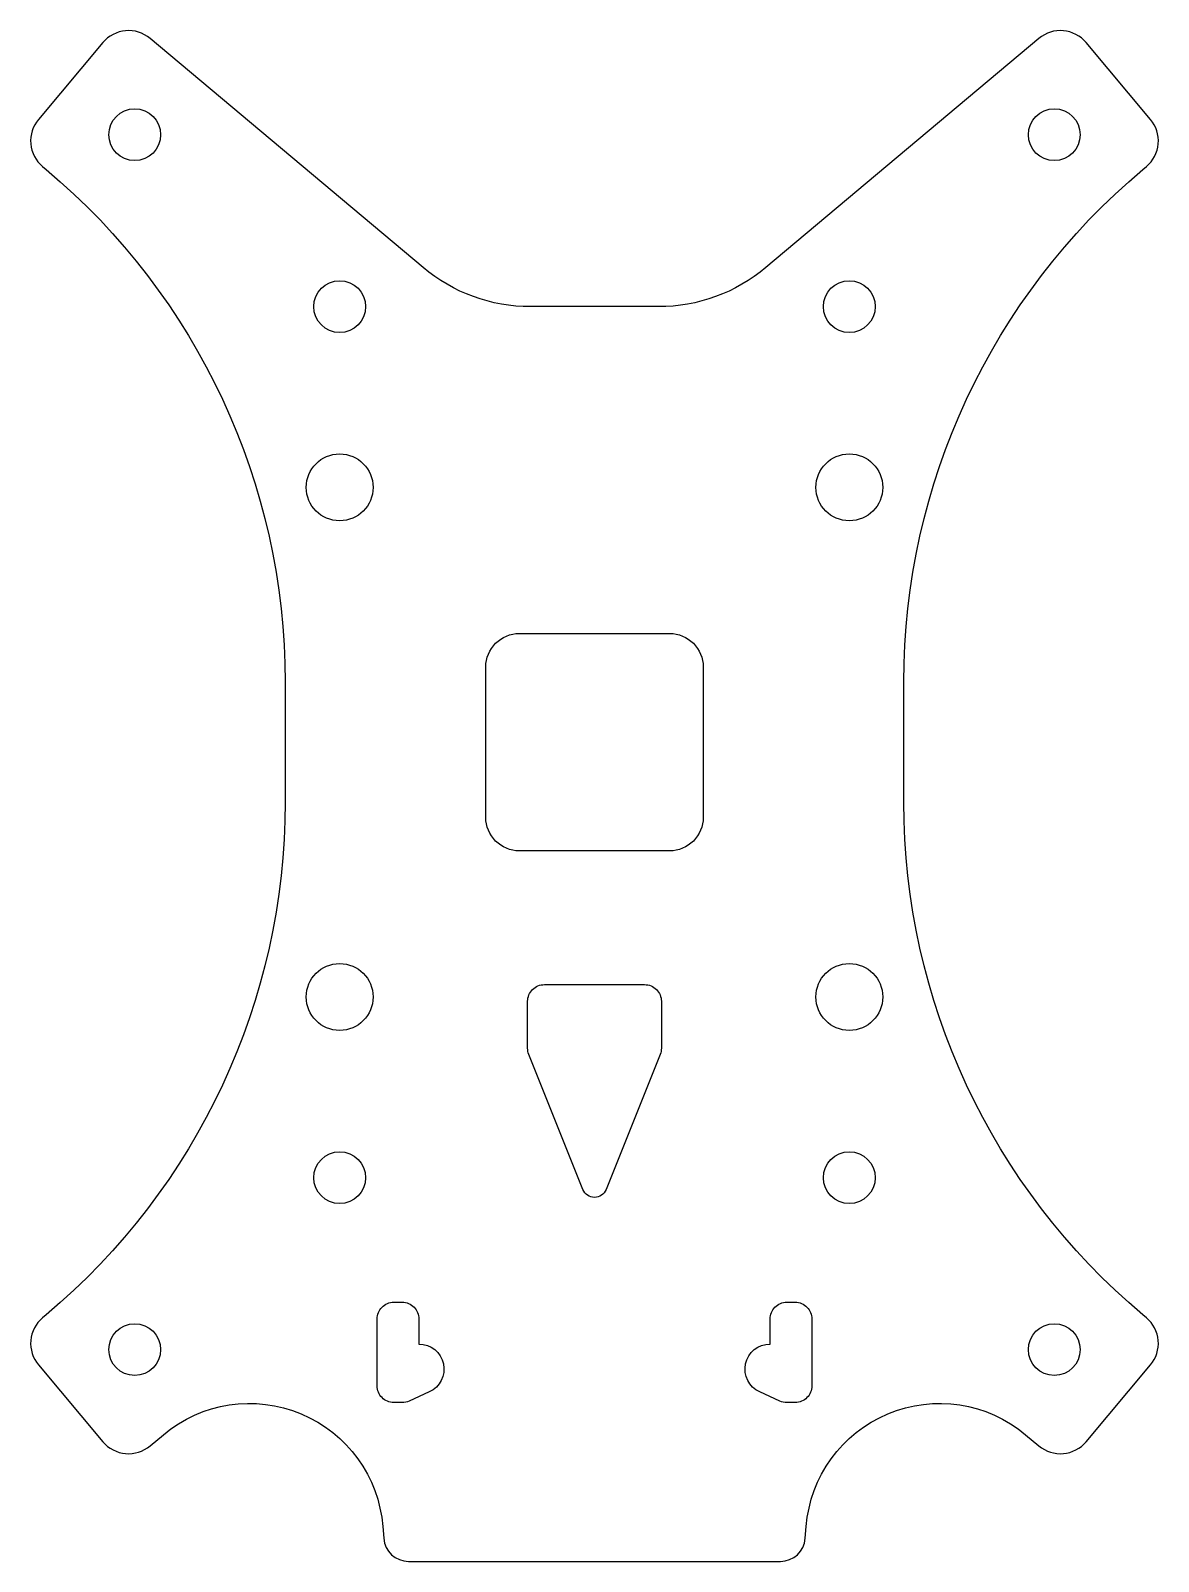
# Model space of a CAD drawing. Header units: millimetres. Extents: x -33.7 to 33.7, y -49 to 42.6.
import ezdxf

# ---------------------------------------------------------------- set-up
doc = ezdxf.new("R2010")
doc.units = ezdxf.units.MM

msp = doc.modelspace()

# ---------------------------------------------------------------- linework, layer by layer
for points in [[(33.255, -37.249, 0.414214), (33.009, -34.431), (32.788, -34.246, -0.221695), (18.5, -3.605), (18.5, 3.605, -0.221695), (32.788, 34.246), (33.009, 34.431, 0.414214), (33.255, 37.249), (29.399, 41.845, 0.414214), (26.581, 42.092), (10.25, 28.388, -0.176327), (3.822, 26.049), (-3.822, 26.049, -0.176327), (-10.25, 28.388), (-26.581, 42.092, 0.414214), (-29.399, 41.845), (-33.255, 37.249, 0.414214), (-33.009, 34.431), (-32.788, 34.246, -0.221695), (-18.5, 3.605), (-18.5, -3.605, -0.221695), (-32.788, -34.246), (-33.009, -34.431, 0.414214), (-33.255, -37.249), (-29.399, -41.845, 0.414214), (-26.581, -42.092), (-25.782, -41.421, -0.609641), (-12.665, -46.918), (-12.609, -47.618, 0.391255), (-11.114, -49), (11.114, -49, 0.391255), (12.609, -47.618), (12.665, -46.918, -0.609641), (25.782, -41.421), (26.581, -42.092, 0.414214), (29.399, -41.845)], [(-4.5, 6.5), (4.5, 6.5, -0.414214), (6.5, 4.5), (6.5, -4.5, -0.414214), (4.5, -6.5), (-4.5, -6.5, -0.414214), (-6.5, -4.5), (-6.5, 4.5, -0.414214)], [(-0.696, -26.759), (-3.928, -18.679, -0.095415), (-4, -18.307), (-4, -15.5, -0.414214), (-3, -14.5), (3, -14.5, -0.414214), (4, -15.5), (4, -18.307, -0.095415), (3.928, -18.679), (0.696, -26.759, -0.677033)], [(-12, -33.5), (-11.5, -33.5, -0.414214), (-10.5, -34.5), (-10.5, -36, -0.807654), (-9.883, -38.867), (-11.089, -39.411, -0.106407), (-11.5, -39.5), (-12, -39.5, -0.414214), (-13, -38.5), (-13, -34.5, -0.414214)], [(12, -39.5), (11.5, -39.5, -0.106407), (11.089, -39.411), (9.883, -38.867, -0.807654), (10.5, -36), (10.5, -34.5, -0.414214), (11.5, -33.5), (12, -33.5, -0.414214), (13, -34.5), (13, -38.5, -0.414214)]]:
    msp.add_lwpolyline(points, format="xyb", close=True)
for centre, radius in [((-27.497, 36.333), 1.55), ((27.497, 36.333), 1.55), ((-15.24, 26.049), 1.55), ((15.24, 26.049), 1.55), ((-15.24, 15.24), 2), ((15.24, 15.24), 2), ((-15.24, -15.24), 2), ((15.24, -15.24), 2), ((-15.24, -26.049), 1.55), ((15.24, -26.049), 1.55), ((-27.497, -36.333), 1.55), ((27.497, -36.333), 1.55)]:
    msp.add_circle(centre, radius)

doc.saveas('drawing.dxf')
